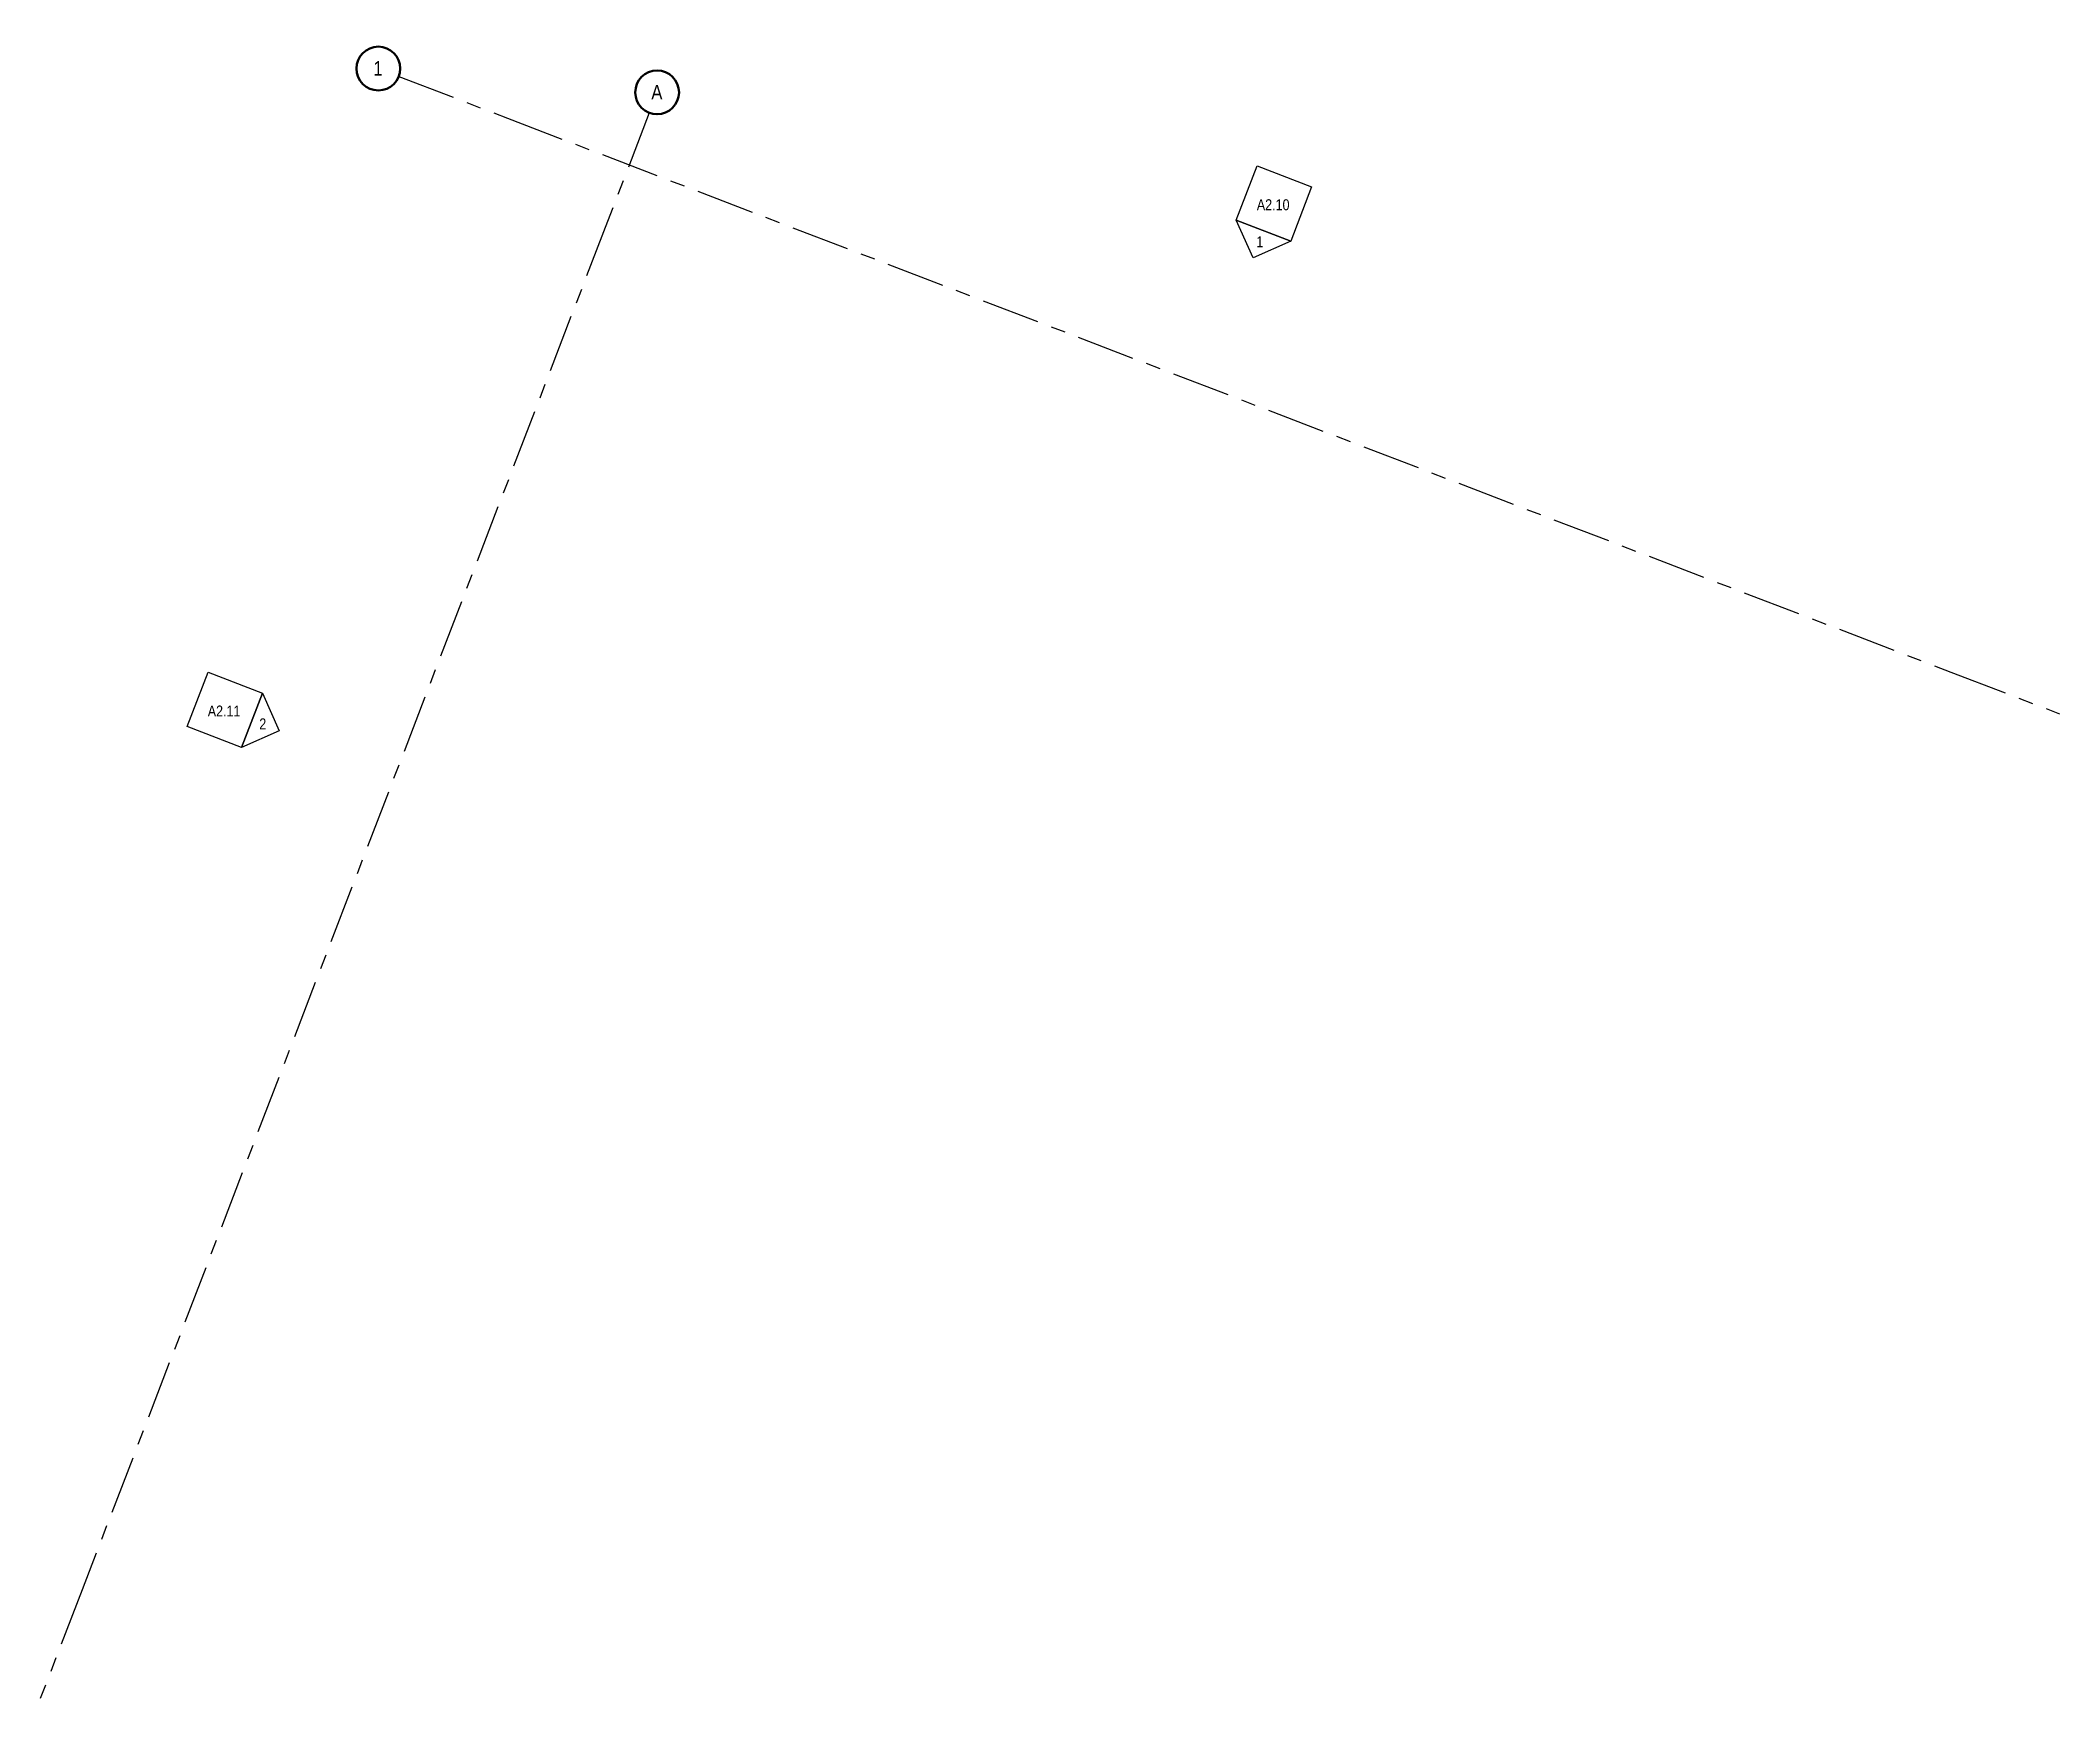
# Model space of a CAD drawing. Header units: inches. Extents: x -835 to 830, y 0 to 1367.
import ezdxf

# ---------------------------------------------------------------- set-up
doc = ezdxf.new("R2010")
doc.units = ezdxf.units.IN
doc.header["$MEASUREMENT"] = 0
doc.linetypes.add('Grid Line', pattern=[84, 48, -12, 12, -12])
for name, color, linetype, lineweight in [('G-ANNO-SYMB', 111, 'Continuous', 9), ('S-GRID', 1, 'Continuous', 9), ('S-GRID-IDEN', 1, 'Continuous', 50)]:
    doc.layers.add(name, color=color, linetype=linetype, lineweight=lineweight)
doc.styles.add('Arial Narrow', font='ARIALN.TTF', dxfattribs={"height": 9})
doc.styles.add('Arial Narrow_1', font='ARIALN.TTF', dxfattribs={"height": 12})

# ---------------------------------------------------------------- blocks, each defined once
blk = doc.blocks.new('Elevation - Detail Number_CE_-134675-BASEMENT')
at = {"layer": 'G-ANNO-SYMB', "lineweight": 25}
for p, q in [((-0.25, -0.25), (-0.25, 0.25)), ((-0.25, 0.25), (0.25, 0.25)), ((0.25, 0.25), (0.25, -0.25)), ((0.25, -0.25), (-0.25, -0.25))]:
    blk.add_line(p, q, dxfattribs=at)
blk = doc.blocks.new('Elevation - Detail Number_CE_-46063-BASEMENT')
at = {"layer": 'G-ANNO-SYMB', "lineweight": 25}
for p, q in [((0, 0.25), (-0.25, 0)), ((0.25, 0), (0, 0.25)), ((-0.25, 0), (0.25, 0))]:
    blk.add_line(p, q, dxfattribs=at)
blk = doc.blocks.new('Grid - Grid Head-Circle_CE_-46466-BASEMENT')
at = {"layer": 'S-GRID-IDEN'}
blk.add_circle((0, 0), 0.188, dxfattribs=at)

msp = doc.modelspace()

# ---------------------------------------------------------------- linework, layer by layer
at = {"layer": 'S-GRID', "linetype": 'Grid Line', "lineweight": 25}
for p, q in [((-539.2, 1337.6), (-449.6, 1303.2)), ((740.2, 846.5), (829.8, 812.1)), ((-800.2, 89.8), (-834.6, 0.2))]:
    msp.add_line(p, q, dxfattribs=at)

# ---------------------------------------------------------------- block references
at = {"layer": 'G-ANNO-SYMB', "lineweight": 25}
for p, xscale, yscale, zscale, rotation in [((182.2, 1232.8), 95.99999999999996, 95.99999999999996, 95.99999999999996, 338.9999999999991), ((-682.5, 815.4), 95.99999999999991, 95.99999999999991, 95.99999999999991, 338.9999999999989)]:
    msp.add_blockref('Elevation - Detail Number_CE_-134675-BASEMENT', p, dxfattribs=dict(at, xscale=xscale, yscale=yscale, zscale=zscale, rotation=rotation))
at = {"layer": 'S-GRID-IDEN', "xscale": 95.99999999999996, "yscale": 95.99999999999996, "zscale": 95.99999999999996}
for p, rotation in [((-556, 1344.1), 248.9999999999989), ((-326.2, 1324.4), 158.9999999999994)]:
    msp.add_blockref('Grid - Grid Head-Circle_CE_-46466-BASEMENT', p, dxfattribs=dict(at, rotation=rotation))

# ---------------------------------------------------------------- next in the draw order: texts
at = {"layer": 'G-ANNO-SYMB', "char_height": 9, "width": 33.027, "attachment_point": 1, "style": 'Arial Narrow', "bg_fill": 3, "box_fill_scale": 1.25, "bg_fill_color": 9, "bg_fill_true_color": 13158600, "bg_fill_transparency": 0}
for s, insert in [('A2.10', (168.1, 1236.3)), ('A2.11', (-696.6, 818.9))]:
    msp.add_mtext(s, dxfattribs=dict(at, insert=insert))
at = {"layer": 'S-GRID-IDEN', "lineweight": 9, "char_height": 12, "attachment_point": 1, "style": 'Arial Narrow_1', "bg_fill": 3, "box_fill_scale": 1.25, "bg_fill_color": 9, "bg_fill_true_color": 13158600, "bg_fill_transparency": 0}
for s, insert, width in [('1', (-560.1, 1350.2), 9.393), ('A', (-331, 1330.6), 11.211)]:
    msp.add_mtext(s, dxfattribs=dict(at, insert=insert, width=width))

# ---------------------------------------------------------------- next in the draw order: linework, layer by layer
at = {"layer": 'S-GRID', "linetype": 'Grid Line', "lineweight": 25}
msp.add_line((-332.7, 1307.6), (-367.1, 1218), dxfattribs=at)

# ---------------------------------------------------------------- next in the draw order: block references
at = {"layer": 'G-ANNO-SYMB', "lineweight": 25, "extrusion": (0, 0, -1), "xscale": 95.99999999999994, "yscale": 95.99999999999994, "zscale": 95.99999999999994}
for p, rotation in [((-173.6, 1210.4), 201.0000000000013), ((660.1, 806.8), 111.000000000001)]:
    msp.add_blockref('Elevation - Detail Number_CE_-46063-BASEMENT', p, dxfattribs=dict(at, rotation=rotation))

# ---------------------------------------------------------------- next in the draw order: texts
at = {"layer": 'G-ANNO-SYMB', "char_height": 9, "width": 6.969, "attachment_point": 1, "style": 'Arial Narrow', "bg_fill": 3, "box_fill_scale": 1.25, "bg_fill_color": 9, "bg_fill_true_color": 13158600, "bg_fill_transparency": 0}
for s, insert in [('1', (167.7, 1205.8)), ('2', (-654.1, 808.3))]:
    msp.add_mtext(s, dxfattribs=dict(at, insert=insert))

# ---------------------------------------------------------------- next in the draw order: linework, layer by layer
at = {"layer": 'S-GRID', "linetype": 'Grid Line', "lineweight": 25}
for p, q in [((-449.6, 1303.2), (740.2, 846.5)), ((-367.1, 1218), (-800.2, 89.8))]:
    msp.add_line(p, q, dxfattribs=at)

doc.saveas('drawing.dxf')
